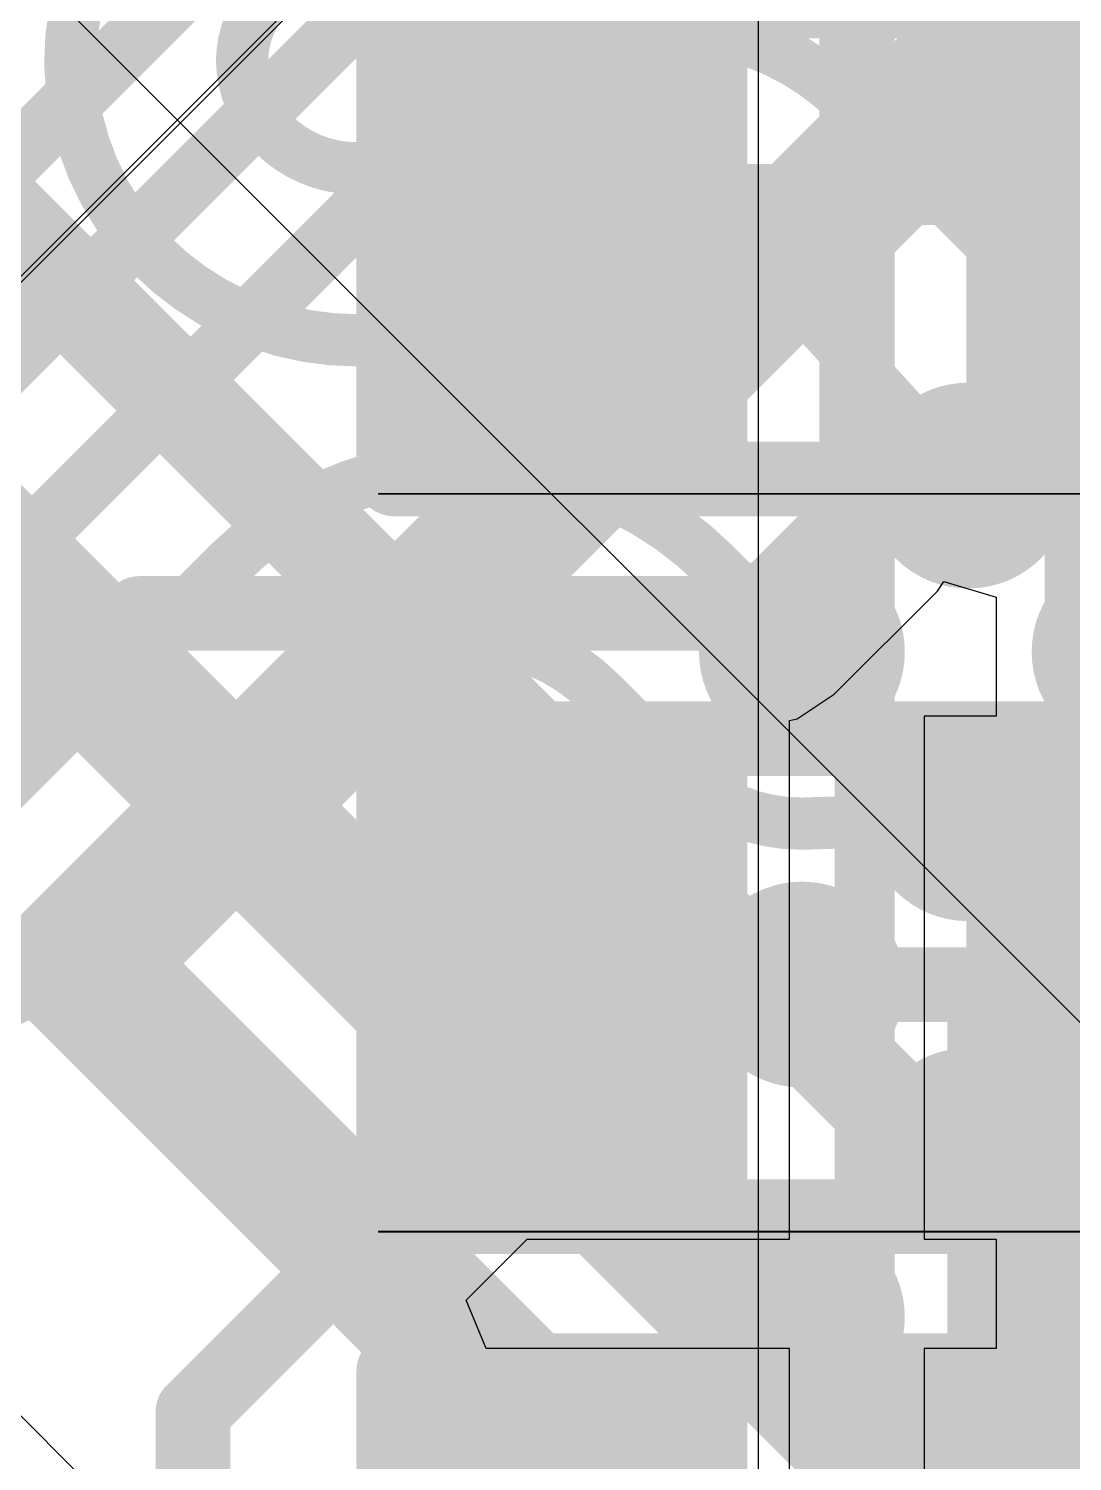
# Model space of a CAD drawing. Header units: inches. Extents: x -6 to 284, y -12 to 154.
# Drawn here: x 43.618 to 45.393, y 7.041 to 9.477 of the extents above; entities that cross this region are included whole.
import ezdxf

# ---------------------------------------------------------------- set-up
doc = ezdxf.new("R2010")
doc.units = ezdxf.units.IN
for name, color, linetype in [('Bottom Layer', 5, 'Continuous'), ('Bottom Overlay', 54, 'Continuous'), ('Bottom Paste', 16, 'Continuous'), ('Bottom Solder', 6, 'Continuous'), ('PWR-1', 156, 'Continuous'), ('PWR-2', 130, 'Continuous'), ('Signal L1', 76, 'Continuous'), ('Signal L2', 6, 'Continuous'), ('Top Layer', 1, 'Continuous'), ('Top Overlay', 2, 'Continuous'), ('Top Paste', 8, 'Continuous'), ('Top Solder', 216, 'Continuous')]:
    doc.layers.add(name, color=color, linetype=linetype)

# ---------------------------------------------------------------- blocks, each defined once
blk = doc.blocks.new('BGA_565_15_5_14_4__132')
at = {"layer": 'Top Layer'}
h = blk.add_hatch(color=1, dxfattribs=at)
edge = h.paths.add_edge_path()
edge.add_arc((7.00000124, -5.59999896), 0.12499848, 0, 360)
h = blk.add_hatch(color=1, dxfattribs=at)
edge = h.paths.add_edge_path()
edge.add_arc((7.400000439999999, -5.59999896), 0.12499848, 0, 360)
h = blk.add_hatch(color=1, dxfattribs=at)
edge = h.paths.add_edge_path()
edge.add_arc((7.00000124, -6.000000699999999), 0.12499848, 0, 360)
h = blk.add_hatch(color=1, dxfattribs=at)
edge = h.paths.add_edge_path()
edge.add_arc((7.400000439999999, -6.000000699999999), 0.12499848, 0, 360)
h = blk.add_hatch(color=1, dxfattribs=at)
edge = h.paths.add_edge_path()
edge.add_arc((6.200000299999999, -6.399999899999999), 0.12499848, 0, 360)
h = blk.add_hatch(color=1, dxfattribs=at)
edge = h.paths.add_edge_path()
edge.add_arc((6.599999499999999, -6.399999899999999), 0.12499848, 0, 360)
h = blk.add_hatch(color=1, dxfattribs=at)
edge = h.paths.add_edge_path()
edge.add_arc((7.00000124, -6.399999899999999), 0.12499848, 0, 360)
h = blk.add_hatch(color=1, dxfattribs=at)
edge = h.paths.add_edge_path()
edge.add_arc((6.200000299999999, -6.7999991), 0.12499848, 0, 360)
h = blk.add_hatch(color=1, dxfattribs=at)
edge = h.paths.add_edge_path()
edge.add_arc((6.599996959999999, -6.7999991), 0.12499848, 0, 360)
h = blk.add_hatch(color=1, dxfattribs=at)
edge = h.paths.add_edge_path()
edge.add_arc((7.400000439999999, -6.800001640000001), 0.12499848, 0, 360)
at = {"layer": 'Top Paste'}
h = blk.add_hatch(color=8, dxfattribs=at)
edge = h.paths.add_edge_path()
edge.add_arc((7.00000124, -5.59999896), 0.12499848, 0, 360)
h = blk.add_hatch(color=8, dxfattribs=at)
edge = h.paths.add_edge_path()
edge.add_arc((7.400000439999999, -5.59999896), 0.12499848, 0, 360)
h = blk.add_hatch(color=8, dxfattribs=at)
edge = h.paths.add_edge_path()
edge.add_arc((7.00000124, -6.000000699999999), 0.12499848, 0, 360)
h = blk.add_hatch(color=8, dxfattribs=at)
edge = h.paths.add_edge_path()
edge.add_arc((7.400000439999999, -6.000000699999999), 0.12499848, 0, 360)
h = blk.add_hatch(color=8, dxfattribs=at)
edge = h.paths.add_edge_path()
edge.add_arc((6.200000299999999, -6.399999899999999), 0.12499848, 0, 360)
h = blk.add_hatch(color=8, dxfattribs=at)
edge = h.paths.add_edge_path()
edge.add_arc((6.599999499999999, -6.399999899999999), 0.12499848, 0, 360)
h = blk.add_hatch(color=8, dxfattribs=at)
edge = h.paths.add_edge_path()
edge.add_arc((7.00000124, -6.399999899999999), 0.12499848, 0, 360)
h = blk.add_hatch(color=8, dxfattribs=at)
edge = h.paths.add_edge_path()
edge.add_arc((6.200000299999999, -6.7999991), 0.12499848, 0, 360)
h = blk.add_hatch(color=8, dxfattribs=at)
edge = h.paths.add_edge_path()
edge.add_arc((6.599996959999999, -6.7999991), 0.12499848, 0, 360)
h = blk.add_hatch(color=8, dxfattribs=at)
edge = h.paths.add_edge_path()
edge.add_arc((7.400000439999999, -6.800001640000001), 0.12499848, 0, 360)
at = {"layer": 'Top Solder'}
h = blk.add_hatch(color=216, dxfattribs=at)
edge = h.paths.add_edge_path()
edge.add_arc((7.00000124, -5.59999896), 0.17499838, 0, 360)
h = blk.add_hatch(color=216, dxfattribs=at)
edge = h.paths.add_edge_path()
edge.add_arc((7.400000439999999, -5.59999896), 0.17499838, 0, 360)
h = blk.add_hatch(color=216, dxfattribs=at)
edge = h.paths.add_edge_path()
edge.add_arc((7.00000124, -6.000000699999999), 0.17499838, 0, 360)
h = blk.add_hatch(color=216, dxfattribs=at)
edge = h.paths.add_edge_path()
edge.add_arc((7.400000439999999, -6.000000699999999), 0.17499838, 0, 360)
h = blk.add_hatch(color=216, dxfattribs=at)
edge = h.paths.add_edge_path()
edge.add_arc((6.200000299999999, -6.399999899999999), 0.17499838, 0, 360)
h = blk.add_hatch(color=216, dxfattribs=at)
edge = h.paths.add_edge_path()
edge.add_arc((6.599999499999999, -6.399999899999999), 0.17499838, 0, 360)
h = blk.add_hatch(color=216, dxfattribs=at)
edge = h.paths.add_edge_path()
edge.add_arc((7.00000124, -6.399999899999999), 0.17499838, 0, 360)
h = blk.add_hatch(color=216, dxfattribs=at)
edge = h.paths.add_edge_path()
edge.add_arc((6.200000299999999, -6.7999991), 0.17499838, 0, 360)
h = blk.add_hatch(color=216, dxfattribs=at)
edge = h.paths.add_edge_path()
edge.add_arc((6.599996959999999, -6.7999991), 0.17499838, 0, 360)
h = blk.add_hatch(color=216, dxfattribs=at)
edge = h.paths.add_edge_path()
edge.add_arc((7.400000439999999, -6.800001640000001), 0.17499838, 0, 360)
at = {"layer": 'Top Overlay'}
for points in [[(7.845000819999999, -7.295799479999999, 0.254, 0.254, 0), (7.845000819999999, -3.67080292, 0.254, 0.254, 0)], [(7.845000819999999, -7.295799479999999, 0.254, 0.254, 0), (4.219999179999999, -7.295799479999999, 0.254, 0.254, 0)]]:
    blk.add_lwpolyline(points, format="xyseb", dxfattribs=at)
blk.add_lwpolyline([(7.781500819999999, -7.295799479999999, 0.127, 0.127, 1), (7.908500819999999, -7.295799479999999, 0.127, 0.127, 1)], format="xyseb", close=True, dxfattribs=at)
blk.add_lwpolyline([(7.781500819999999, -7.295799479999999, 0.127, 0.127, 1), (7.908500819999999, -7.295799479999999, 0.127, 0.127, 1)], format="xyseb", close=True, dxfattribs=at)
blk = doc.blocks.new('R___0402_B_157')
at = {"layer": 'Bottom Layer'}
for points in [[(-0.2413, 0.3175), (-0.2412999999999999, -0.3175), (-0.6985, -0.3175), (-0.6985, 0.3175)], [(0.6985, 0.3175), (0.6985, -0.3175), (0.2413, -0.3175), (0.2412999999999999, 0.3175)]]:
    blk.add_hatch(color=5, dxfattribs=at).paths.add_polyline_path(points)
at = {"layer": 'Bottom Paste'}
for points in [[(-0.2413, 0.3175), (-0.2412999999999999, -0.3175), (-0.6985, -0.3175), (-0.6985, 0.3175)], [(0.6985, 0.3175), (0.6985, -0.3175), (0.2413, -0.3175), (0.2412999999999999, 0.3175)]]:
    blk.add_hatch(color=16, dxfattribs=at).paths.add_polyline_path(points)
at = {"layer": 'Bottom Solder'}
for points in [[(-0.18629884, 0.37250116), (-0.1862988399999999, -0.37250116), (-0.75350116, -0.37250116), (-0.75350116, 0.37250116)], [(0.75350116, 0.37250116), (0.75350116, -0.37250116), (0.18629884, -0.37250116), (0.1862988399999999, 0.37250116)]]:
    blk.add_hatch(color=6, dxfattribs=at).paths.add_polyline_path(points)
at = {"layer": 'Bottom Overlay'}
for points in [[(0.7874, 0.4064, 0.127, 0.127, 0), (-0.7874, 0.4064, 0.127, 0.127, 0)], [(-0.7874, 0.4064, 0.127, 0.127, 0), (-0.7874, -0.4064, 0.127, 0.127, 0)], [(0.7874, 0.4064, 0.127, 0.127, 0), (0.7874, -0.4064, 0.127, 0.127, 0)], [(0.8128, 0.4318, 0.0032258, 0.0032258, 0), (-0.8128, 0.4318, 0.0032258, 0.0032258, 0)], [(0.7874, -0.4064, 0.127, 0.127, 0), (-0.7874, -0.4064, 0.127, 0.127, 0)]]:
    blk.add_lwpolyline(points, format="xyseb", dxfattribs=at)
for points in [[(-0.8191499999999999, 0.4064, 0.0635, 0.0635, 1), (-0.7556499999999999, 0.4064, 0.0635, 0.0635, 1)], [(-0.8191499999999999, 0.4064, 0.0635, 0.0635, 1), (-0.7556499999999999, 0.4064, 0.0635, 0.0635, 1)], [(0.7556499999999999, 0.4064, 0.0635, 0.0635, 1), (0.8191499999999999, 0.4064, 0.0635, 0.0635, 1)], [(0.7556499999999999, 0.4064, 0.0635, 0.0635, 1), (0.8191499999999999, 0.4064, 0.0635, 0.0635, 1)], [(-0.81360518, 0.4318, 0.0016129, 0.0016129, 1), (-0.8119948199999999, 0.4318, 0.0016129, 0.0016129, 1)], [(0.8119948199999999, 0.4318, 0.0016129, 0.0016129, 1), (0.81360518, 0.4318, 0.0016129, 0.0016129, 1)], [(-0.8191499999999999, -0.4064, 0.0635, 0.0635, 1), (-0.7556499999999999, -0.4064, 0.0635, 0.0635, 1)], [(-0.8191499999999999, -0.4064, 0.0635, 0.0635, 1), (-0.7556499999999999, -0.4064, 0.0635, 0.0635, 1)], [(0.7556499999999999, -0.4064, 0.0635, 0.0635, 1), (0.8191499999999999, -0.4064, 0.0635, 0.0635, 1)], [(0.7556499999999999, -0.4064, 0.0635, 0.0635, 1), (0.8191499999999999, -0.4064, 0.0635, 0.0635, 1)]]:
    blk.add_lwpolyline(points, format="xyseb", close=True, dxfattribs=at)
blk = doc.blocks.new('R___0201_192')
at = {"layer": 'Top Layer'}
for points in [[(-0.40999791, 0.18499963), (-0.13999845, 0.18499963), (-0.13999845, -0.18499963), (-0.40999791, -0.18499963)], [(0.14000099, 0.18499963), (0.41000045, 0.18499963), (0.41000045, -0.18499963), (0.14000099, -0.18499963)]]:
    blk.add_hatch(color=1, dxfattribs=at).paths.add_polyline_path(points)
at = {"layer": 'Top Paste'}
for points in [[(-0.40999791, 0.18499963), (-0.13999845, 0.18499963), (-0.13999845, -0.18499963), (-0.40999791, -0.18499963)], [(0.14000099, 0.18499963), (0.41000045, 0.18499963), (0.41000045, -0.18499963), (0.14000099, -0.18499963)]]:
    blk.add_hatch(color=8, dxfattribs=at).paths.add_polyline_path(points)
at = {"layer": 'Top Solder'}
for points in [[(-0.46499907, 0.24000079), (-0.08499729, 0.24000079), (-0.08499729, -0.24000079), (-0.46499907, -0.24000079)], [(0.08499983, 0.24000079), (0.46500161, 0.24000079), (0.46500161, -0.24000079), (0.08499983, -0.24000079)]]:
    blk.add_hatch(color=216, dxfattribs=at).paths.add_polyline_path(points)
at = {"layer": 'Top Overlay'}
for points in [[(-0.4826, 0.254, 0.127, 0.127, 0), (-0.4826, -0.254, 0.127, 0.127, 0)], [(0.4826, 0.254, 0.127, 0.127, 0), (-0.4826, 0.254, 0.127, 0.127, 0)], [(0.4826, 0.254, 0.127, 0.127, 0), (0.4826, -0.254, 0.127, 0.127, 0)], [(0.4826, -0.254, 0.127, 0.127, 0), (-0.4826, -0.254, 0.127, 0.127, 0)]]:
    blk.add_lwpolyline(points, format="xyseb", dxfattribs=at)
for points in [[(-0.51435, 0.254, 0.0635, 0.0635, 1), (-0.4508499999999999, 0.254, 0.0635, 0.0635, 1)], [(-0.51435, 0.254, 0.0635, 0.0635, 1), (-0.4508499999999999, 0.254, 0.0635, 0.0635, 1)], [(0.4508499999999999, 0.254, 0.0635, 0.0635, 1), (0.51435, 0.254, 0.0635, 0.0635, 1)], [(0.4508499999999999, 0.254, 0.0635, 0.0635, 1), (0.51435, 0.254, 0.0635, 0.0635, 1)], [(-0.51435, -0.254, 0.0635, 0.0635, 1), (-0.4508499999999999, -0.254, 0.0635, 0.0635, 1)], [(-0.51435, -0.254, 0.0635, 0.0635, 1), (-0.4508499999999999, -0.254, 0.0635, 0.0635, 1)], [(0.4508499999999999, -0.254, 0.0635, 0.0635, 1), (0.51435, -0.254, 0.0635, 0.0635, 1)], [(0.4508499999999999, -0.254, 0.0635, 0.0635, 1), (0.51435, -0.254, 0.0635, 0.0635, 1)]]:
    blk.add_lwpolyline(points, format="xyseb", close=True, dxfattribs=at)
blk = doc.blocks.new('R___0402_B_228')
at = {"layer": 'Bottom Layer'}
for points in [[(-0.2413, 0.3175), (-0.2412999999999999, -0.3175), (-0.6985, -0.3175), (-0.6985, 0.3175)], [(0.6985, 0.3175), (0.6985, -0.3175), (0.2413, -0.3175), (0.2412999999999999, 0.3175)]]:
    blk.add_hatch(color=5, dxfattribs=at).paths.add_polyline_path(points)
at = {"layer": 'Bottom Paste'}
for points in [[(-0.2413, 0.3175), (-0.2412999999999999, -0.3175), (-0.6985, -0.3175), (-0.6985, 0.3175)], [(0.6985, 0.3175), (0.6985, -0.3175), (0.2413, -0.3175), (0.2412999999999999, 0.3175)]]:
    blk.add_hatch(color=16, dxfattribs=at).paths.add_polyline_path(points)
at = {"layer": 'Bottom Solder'}
for points in [[(-0.18629884, 0.37250116), (-0.1862988399999999, -0.37250116), (-0.75350116, -0.37250116), (-0.75350116, 0.37250116)], [(0.75350116, 0.37250116), (0.75350116, -0.37250116), (0.18629884, -0.37250116), (0.1862988399999999, 0.37250116)]]:
    blk.add_hatch(color=6, dxfattribs=at).paths.add_polyline_path(points)
at = {"layer": 'Bottom Overlay'}
for points in [[(-0.7874, 0.4064, 0.127, 0.127, 0), (-0.7874, -0.4064, 0.127, 0.127, 0)], [(0.7874, 0.4064, 0.127, 0.127, 0), (-0.7874, 0.4064, 0.127, 0.127, 0)], [(0.7874, 0.4064, 0.127, 0.127, 0), (0.7874, -0.4064, 0.127, 0.127, 0)], [(0.8128, 0.4318, 0.0032258, 0.0032258, 0), (-0.8128, 0.4318, 0.0032258, 0.0032258, 0)], [(0.7874, -0.4064, 0.127, 0.127, 0), (-0.7874, -0.4064, 0.127, 0.127, 0)]]:
    blk.add_lwpolyline(points, format="xyseb", dxfattribs=at)
for points in [[(-0.8191499999999999, 0.4064, 0.0635, 0.0635, 1), (-0.7556499999999999, 0.4064, 0.0635, 0.0635, 1)], [(-0.8191499999999999, 0.4064, 0.0635, 0.0635, 1), (-0.7556499999999999, 0.4064, 0.0635, 0.0635, 1)], [(0.7556499999999999, 0.4064, 0.0635, 0.0635, 1), (0.8191499999999999, 0.4064, 0.0635, 0.0635, 1)], [(0.7556499999999999, 0.4064, 0.0635, 0.0635, 1), (0.8191499999999999, 0.4064, 0.0635, 0.0635, 1)], [(-0.81360518, 0.4318, 0.0016129, 0.0016129, 1), (-0.8119948199999999, 0.4318, 0.0016129, 0.0016129, 1)], [(0.8119948199999999, 0.4318, 0.0016129, 0.0016129, 1), (0.81360518, 0.4318, 0.0016129, 0.0016129, 1)], [(-0.8191499999999999, -0.4064, 0.0635, 0.0635, 1), (-0.7556499999999999, -0.4064, 0.0635, 0.0635, 1)], [(-0.8191499999999999, -0.4064, 0.0635, 0.0635, 1), (-0.7556499999999999, -0.4064, 0.0635, 0.0635, 1)], [(0.7556499999999999, -0.4064, 0.0635, 0.0635, 1), (0.8191499999999999, -0.4064, 0.0635, 0.0635, 1)], [(0.7556499999999999, -0.4064, 0.0635, 0.0635, 1), (0.8191499999999999, -0.4064, 0.0635, 0.0635, 1)]]:
    blk.add_lwpolyline(points, format="xyseb", close=True, dxfattribs=at)
blk = doc.blocks.new('R___0402_B_229')
at = {"layer": 'Bottom Layer'}
for points in [[(-0.2413, 0.3175), (-0.2412999999999999, -0.3175), (-0.6985, -0.3175), (-0.6985, 0.3175)], [(0.6985, 0.3175), (0.6985, -0.3175), (0.2413, -0.3175), (0.2412999999999999, 0.3175)]]:
    blk.add_hatch(color=5, dxfattribs=at).paths.add_polyline_path(points)
at = {"layer": 'Bottom Paste'}
for points in [[(-0.2413, 0.3175), (-0.2412999999999999, -0.3175), (-0.6985, -0.3175), (-0.6985, 0.3175)], [(0.6985, 0.3175), (0.6985, -0.3175), (0.2413, -0.3175), (0.2412999999999999, 0.3175)]]:
    blk.add_hatch(color=16, dxfattribs=at).paths.add_polyline_path(points)
at = {"layer": 'Bottom Solder'}
for points in [[(-0.18629884, 0.37250116), (-0.1862988399999999, -0.37250116), (-0.75350116, -0.37250116), (-0.75350116, 0.37250116)], [(0.75350116, 0.37250116), (0.75350116, -0.37250116), (0.18629884, -0.37250116), (0.1862988399999999, 0.37250116)]]:
    blk.add_hatch(color=6, dxfattribs=at).paths.add_polyline_path(points)
at = {"layer": 'Bottom Overlay'}
for points in [[(-0.7874, 0.4064, 0.127, 0.127, 0), (-0.7874, -0.4064, 0.127, 0.127, 0)], [(0.7874, 0.4064, 0.127, 0.127, 0), (-0.7874, 0.4064, 0.127, 0.127, 0)], [(0.7874, 0.4064, 0.127, 0.127, 0), (0.7874, -0.4064, 0.127, 0.127, 0)], [(0.8128, 0.4318, 0.0032258, 0.0032258, 0), (-0.8128, 0.4318, 0.0032258, 0.0032258, 0)], [(0.7874, -0.4064, 0.127, 0.127, 0), (-0.7874, -0.4064, 0.127, 0.127, 0)]]:
    blk.add_lwpolyline(points, format="xyseb", dxfattribs=at)
for points in [[(-0.8191499999999999, 0.4064, 0.0635, 0.0635, 1), (-0.7556499999999999, 0.4064, 0.0635, 0.0635, 1)], [(-0.8191499999999999, 0.4064, 0.0635, 0.0635, 1), (-0.7556499999999999, 0.4064, 0.0635, 0.0635, 1)], [(0.7556499999999999, 0.4064, 0.0635, 0.0635, 1), (0.8191499999999999, 0.4064, 0.0635, 0.0635, 1)], [(0.7556499999999999, 0.4064, 0.0635, 0.0635, 1), (0.8191499999999999, 0.4064, 0.0635, 0.0635, 1)], [(-0.81360518, 0.4318, 0.0016129, 0.0016129, 1), (-0.8119948199999999, 0.4318, 0.0016129, 0.0016129, 1)], [(0.8119948199999999, 0.4318, 0.0016129, 0.0016129, 1), (0.81360518, 0.4318, 0.0016129, 0.0016129, 1)], [(-0.8191499999999999, -0.4064, 0.0635, 0.0635, 1), (-0.7556499999999999, -0.4064, 0.0635, 0.0635, 1)], [(-0.8191499999999999, -0.4064, 0.0635, 0.0635, 1), (-0.7556499999999999, -0.4064, 0.0635, 0.0635, 1)], [(0.7556499999999999, -0.4064, 0.0635, 0.0635, 1), (0.8191499999999999, -0.4064, 0.0635, 0.0635, 1)], [(0.7556499999999999, -0.4064, 0.0635, 0.0635, 1), (0.8191499999999999, -0.4064, 0.0635, 0.0635, 1)]]:
    blk.add_lwpolyline(points, format="xyseb", close=True, dxfattribs=at)

msp = doc.modelspace()

# ---------------------------------------------------------------- linework, layer by layer
at = {"layer": 'Bottom Layer'}
for p, q in [((45.16296022, 8.5206459), (45.17408034, 8.53728798)), ((45.17408034, 8.53728798), (45.26298034, 8.5103208)), ((44.98776118, 8.34544686), (45.16296022, 8.5206459)), ((45.26298034, 8.5103208), (45.26298034, 8.30782438)), ((44.92474885999999, 8.30334382), (44.98776118, 8.34544686)), ((45.26298034, 8.30782438), (45.14045836, 8.30782438)), ((45.14045836, 8.30782438), (45.14045836, 7.418824379999999)), ((44.91185836, 8.300780959999999), (44.92474885999999, 8.30334382)), ((44.91185836, 7.418824379999999), (44.91185836, 8.300780959999999)), ((44.36194582, 7.315100939999999), (44.46566926, 7.418824379999999)), ((44.46566926, 7.418824379999999), (44.91185836, 7.418824379999999)), ((45.14045836, 7.418824379999999), (45.26298034, 7.418824379999999)), ((45.26298034, 7.418824379999999), (45.26298034, 7.232967499999999)), ((44.39596658, 7.232967499999999), (44.36194582, 7.315100939999999)), ((44.91185836, 7.232967499999999), (44.39596658, 7.232967499999999)), ((44.91185836, 6.3439675), (44.91185836, 7.232967499999999)), ((45.26298034, 7.232967499999999), (45.14045836, 7.232967499999999)), ((45.14045836, 7.232967499999999), (45.14045836, 6.3439675))]:
    msp.add_line(p, q, dxfattribs=at)
for points in [[(45.02561734, 8.65798878, 0.127, 0.127, 0), (45.02561734, 11.37065036, 0.127, 0.127, 0)], [(44.55851388, 10.38394164, 0.127, 0.127, 0), (44.57813283999999, 9.11829266, 0.127, 0.127, 0)], [(44.57813283999999, 9.11829266, 0.127, 0.127, 0), (44.57849098, 9.0952193, 0.127, 0.127, 0)], [(44.85041829999999, 8.48278974, 0.127, 0.127, 0), (45.02561734, 8.65798878, 0.127, 0.127, 0)], [(43.54278565999999, 8.21903614, 0.127, 0.127, 0), (43.80653925999999, 8.48278974, 0.127, 0.127, 0)], [(43.80653925999999, 8.48278974, 0.127, 0.127, 0), (44.85041829999999, 8.48278974, 0.127, 0.127, 0)], [(44.55625836, 7.77442438, 0.127, 0.127, 0), (44.55625836, 7.81252438, 0.127, 0.127, 0)], [(44.39115836, 7.609324379999999, 0.127, 0.127, 0), (44.55625836, 7.77442438, 0.127, 0.127, 0)], [(44.11602048, 7.34386136, 0.127, 0.127, 0), (44.38148349999999, 7.609324379999999, 0.127, 0.127, 0)], [(44.38148349999999, 7.609324379999999, 0.127, 0.127, 0), (44.39115836, 7.609324379999999, 0.127, 0.127, 0)], [(43.89728838, 7.12513434, 0.127, 0.127, 0), (44.11601539999999, 7.34386136, 0.127, 0.127, 0)], [(44.11601539999999, 7.34386136, 0.127, 0.127, 0), (44.11602048, 7.34386136, 0.127, 0.127, 0)], [(43.89728838, 4.902161899999999, 0.127, 0.127, 0), (43.89728838, 7.12513434, 0.127, 0.127, 0)]]:
    msp.add_lwpolyline(points, format="xyseb", dxfattribs=at)
for points in [[(44.54638284, 9.11829266, 0.0635, 0.0635, 1), (44.60988284, 9.11829266, 0.0635, 0.0635, 1)], [(44.54638284, 9.11829266, 0.0635, 0.0635, 1), (44.60988284, 9.11829266, 0.0635, 0.0635, 1)], [(44.54674098, 9.0952193, 0.0635, 0.0635, 1), (44.61024097999999, 9.0952193, 0.0635, 0.0635, 1)], [(44.99386734, 8.65798878, 0.0635, 0.0635, 1), (45.05736734, 8.65798878, 0.0635, 0.0635, 1)], [(44.99386734, 8.65798878, 0.0635, 0.0635, 1), (45.05736734, 8.65798878, 0.0635, 0.0635, 1)], [(43.77478926, 8.48278974, 0.0635, 0.0635, 1), (43.83828926, 8.48278974, 0.0635, 0.0635, 1)], [(43.77478926, 8.48278974, 0.0635, 0.0635, 1), (43.83828926, 8.48278974, 0.0635, 0.0635, 1)], [(44.8186683, 8.48278974, 0.0635, 0.0635, 1), (44.8821683, 8.48278974, 0.0635, 0.0635, 1)], [(44.8186683, 8.48278974, 0.0635, 0.0635, 1), (44.8821683, 8.48278974, 0.0635, 0.0635, 1)], [(44.52450836, 7.81252438, 0.0635, 0.0635, 1), (44.58800836, 7.81252438, 0.0635, 0.0635, 1)], [(44.52450836, 7.77442438, 0.0635, 0.0635, 1), (44.58800836, 7.77442438, 0.0635, 0.0635, 1)], [(44.52450836, 7.77442438, 0.0635, 0.0635, 1), (44.58800836, 7.77442438, 0.0635, 0.0635, 1)], [(44.3497335, 7.609324379999999, 0.0635, 0.0635, 1), (44.4132335, 7.609324379999999, 0.0635, 0.0635, 1)], [(44.3497335, 7.609324379999999, 0.0635, 0.0635, 1), (44.4132335, 7.609324379999999, 0.0635, 0.0635, 1)], [(44.35940836, 7.609324379999999, 0.0635, 0.0635, 1), (44.42290836, 7.609324379999999, 0.0635, 0.0635, 1)], [(44.35940836, 7.609324379999999, 0.0635, 0.0635, 1), (44.42290836, 7.609324379999999, 0.0635, 0.0635, 1)], [(44.0842654, 7.34386136, 0.0635, 0.0635, 1), (44.1477654, 7.34386136, 0.0635, 0.0635, 1)], [(44.0842654, 7.34386136, 0.0635, 0.0635, 1), (44.1477654, 7.34386136, 0.0635, 0.0635, 1)], [(44.08427048, 7.34386136, 0.0635, 0.0635, 1), (44.14777048, 7.34386136, 0.0635, 0.0635, 1)], [(44.08427048, 7.34386136, 0.0635, 0.0635, 1), (44.14777048, 7.34386136, 0.0635, 0.0635, 1)], [(43.86553838, 7.12513434, 0.0635, 0.0635, 1), (43.92903838, 7.12513434, 0.0635, 0.0635, 1)], [(43.86553838, 7.12513434, 0.0635, 0.0635, 1), (43.92903838, 7.12513434, 0.0635, 0.0635, 1)]]:
    msp.add_lwpolyline(points, format="xyseb", close=True, dxfattribs=at)
at = {"layer": 'PWR-1'}
msp.add_line((44.85807132, 10.41942036), (44.85807132, 6.325842059999999), dxfattribs=at)
for points in [[(45.42145094, 4.92662718, 0.1524, 0.1524, 0), (45.42145094, 10.60789598, 0.1524, 0.1524, 0)], [(45.03935366, 5.40959294, 0.1016, 0.1016, 0), (45.03935366, 10.49451038, 0.1016, 0.1016, 0)]]:
    msp.add_lwpolyline(points, format="xyseb", dxfattribs=at)
at = {"layer": 'PWR-2'}
msp.add_line((46.31785757999999, 6.87476908), (43.21218688, 9.98043724), dxfattribs=at)
for points in [[(43.24399784, 9.47651902, 0.1778, 0.1778, 0), (50.94316456, 1.7773523, 0.1778, 0.1778, 0)], [(43.21397504, 8.91352548, 0.254, 0.254, 0), (50.94897862, 1.1785219, 0.254, 0.254, 0)]]:
    msp.add_lwpolyline(points, format="xyseb", dxfattribs=at)
at = {"layer": 'Signal L1'}
for points in [[(45.26864454, 7.828729579999999, 0.1778, 0.1778, 0), (48.20177812, 10.76186316, 0.1778, 0.1778, 0)], [(45.26864454, 7.14374492, 0.1778, 0.1778, 0), (45.26864454, 7.828729579999999, 0.1778, 0.1778, 0)], [(45.26864454, 7.14374492, 0.1778, 0.1778, 0), (46.92106948, 5.491319979999999, 0.1778, 0.1778, 0)]]:
    msp.add_lwpolyline(points, format="xyseb", dxfattribs=at)
for points in [[(45.22419453999999, 7.828729579999999, 0.08889999999999999, 0.08889999999999999, 1), (45.31309453999999, 7.828729579999999, 0.08889999999999999, 0.08889999999999999, 1)], [(45.22419453999999, 7.828729579999999, 0.08889999999999999, 0.08889999999999999, 1), (45.31309453999999, 7.828729579999999, 0.08889999999999999, 0.08889999999999999, 1)], [(45.22419453999999, 7.14374492, 0.08889999999999999, 0.08889999999999999, 1), (45.31309453999999, 7.14374492, 0.08889999999999999, 0.08889999999999999, 1)], [(45.22419453999999, 7.14374492, 0.08889999999999999, 0.08889999999999999, 1), (45.31309453999999, 7.14374492, 0.08889999999999999, 0.08889999999999999, 1)]]:
    msp.add_lwpolyline(points, format="xyseb", close=True, dxfattribs=at)
at = {"layer": 'Signal L2'}
for points in [[(41.57085158, 7.233516139999999, 0.10414, 0.10414, 0), (47.96523045999999, 13.62789502, 0.10414, 0.10414, 0)], [(41.8307647, 7.156523659999999, 0.10414, 0.10414, 0), (48.0323271, 13.35808606, 0.10414, 0.10414, 0)], [(42.09291302, 7.079693739999999, 0.10414, 0.10414, 0), (44.20844091999999, 9.19522164, 0.10414, 0.10414, 0)], [(44.20844091999999, 9.19522164, 0.10414, 0.10414, 0), (47.51108862, 9.19522164, 0.10414, 0.10414, 0)]]:
    msp.add_lwpolyline(points, format="xyseb", dxfattribs=at)
msp.add_lwpolyline([(44.18240591999999, 9.19522164, 0.05207, 0.05207, 1), (44.23447592, 9.19522164, 0.05207, 0.05207, 1)], format="xyseb", close=True, dxfattribs=at)
msp.add_lwpolyline([(44.18240591999999, 9.19522164, 0.05207, 0.05207, 1), (44.23447592, 9.19522164, 0.05207, 0.05207, 1)], format="xyseb", close=True, dxfattribs=at)
at = {"layer": 'Top Layer'}
for p, q in [((42.64072752, 8.08197012), (53.4483945, 18.8896371)), ((42.38055024, 7.831805520000001), (47.45038008, 12.9016379)), ((54.18816949999999, -3.46547186), (42.64072752, 8.08197012))]:
    msp.add_line(p, q, dxfattribs=at)
for points in [[(43.68864262, 9.420496779999999, 0.08889999999999999, 0.08889999999999999, -0.198912367379658), (43.82326008, 9.745492319999999, 0.08889999999999999, 0.08889999999999999, 0)], [(44.96902867999999, 9.664971779999998, 0.08889999999999999, 0.08889999999999999, 0), (45.57521491999999, 9.05878808, 0.08889999999999999, 0.08889999999999999, 0)], [(43.98076548, 9.42322982, 0.08889999999999999, 0.08889999999999999, -0.1968853059717144), (44.03081872, 9.53995044, 0.08889999999999999, 0.08889999999999999, 0)], [(44.34307108, 9.346313539999999, 0.08889999999999999, 0.08889999999999999, -0.198912367379658), (44.66536152, 9.47981086, 0.08889999999999999, 0.08889999999999999, 0)], [(44.66536152, 9.47981086, 0.08889999999999999, 0.08889999999999999, 0), (44.70473913999999, 9.47981086, 0.08889999999999999, 0.08889999999999999, 0)], [(44.70473913999999, 9.47981086, 0.08889999999999999, 0.08889999999999999, -0.1989134412630182), (45.01209692, 9.35249844, 0.08889999999999999, 0.08889999999999999, 0)], [(43.82644016, 9.09232116, 0.08889999999999999, 0.08889999999999999, -0.1920841137487069), (43.68877978, 9.414710659999999, 0.08889999999999999, 0.08889999999999999, 0)], [(44.03237828, 9.2994861, 0.08889999999999999, 0.08889999999999999, -0.192041108813835), (43.98076548, 9.42322982, 0.08889999999999999, 0.08889999999999999, 0)], [(44.28672372, 9.289966179999999, 0.08889999999999999, 0.08889999999999999, 0), (44.34307108, 9.346313539999999, 0.08889999999999999, 0.08889999999999999, 0)], [(45.01209438, 9.3524959, 0.08889999999999999, 0.08889999999999999, 0), (45.47234237999999, 8.892247900000001, 0.08889999999999999, 0.08889999999999999, 0)], [(44.1710826, 9.239717359999998, 0.08889999999999999, 0.08889999999999999, -0.1958908173615007), (44.03238082, 9.29948864, 0.08889999999999999, 0.08889999999999999, 0)], [(44.28672372, 9.289966179999999, 0.08889999999999999, 0.08889999999999999, -0.1774578028657868), (44.17845114, 9.2399231, 0.08889999999999999, 0.08889999999999999, 0)], [(44.1784486, 9.23992818, 0.08889999999999999, 0.08889999999999999, -0.02073091332865555), (44.1710826, 9.239717359999998, 0.08889999999999999, 0.08889999999999999, 0)], [(44.1784486, 9.23992818, 0.08889999999999999, 0.08889999999999999, 0), (44.17845114, 9.23992056, 0.08889999999999999, 0.08889999999999999, 0)], [(44.54086596, 9.131018059999999, 0.08889999999999999, 0.08889999999999999, -0.1987053827886422), (44.6778888, 9.18771086, 0.08889999999999999, 0.08889999999999999, 0)], [(44.6778888, 9.18771086, 0.08889999999999999, 0.08889999999999999, -0.1358538132801351), (44.78454086, 9.15818844, 0.08889999999999999, 0.08889999999999999, 0)], [(44.78453578, 9.158183359999999, 0.08889999999999999, 0.08889999999999999, -2.625998087985512e-06), (44.78453832, 9.158183359999999, 0.08889999999999999, 0.08889999999999999, 0)], [(44.78453832, 9.158183359999999, 0.08889999999999999, 0.08889999999999999, -0.0613994993372064), (44.82454078, 9.126961679999999, 0.08889999999999999, 0.08889999999999999, 0)], [(44.46661668, 9.056768779999999, 0.08889999999999999, 0.08889999999999999, 0), (44.54075674, 9.13090884, 0.08889999999999999, 0.08889999999999999, 0)], [(44.54075674, 9.13090884, 0.08889999999999999, 0.08889999999999999, 0), (44.54086596, 9.131018059999999, 0.08889999999999999, 0.08889999999999999, 0)], [(44.54075674, 9.13090884, 0.08889999999999999, 0.08889999999999999, -0.0001981430356612744), (44.54086596, 9.131018059999999, 0.08889999999999999, 0.08889999999999999, 0)], [(44.82454332, 9.126961679999999, 0.08889999999999999, 0.08889999999999999, 0), (45.21553314, 8.70019342, 0.08889999999999999, 0.08889999999999999, 0)], [(43.8272047, 9.09155662, 0.08889999999999999, 0.08889999999999999, -0.0005723182136320222), (43.82644016, 9.09232116, 0.08889999999999999, 0.08889999999999999, 0)], [(44.17560633999999, 8.94724398, 0.08889999999999999, 0.08889999999999999, -0.198912367379658), (43.8272047, 9.09155662, 0.08889999999999999, 0.08889999999999999, 0)], [(44.46661668, 9.056768779999999, 0.08889999999999999, 0.08889999999999999, -0.198912367379658), (44.20220014, 8.94724398, 0.08889999999999999, 0.08889999999999999, 0)], [(44.17560633999999, 8.94724398, 0.08889999999999999, 0.08889999999999999, 0), (44.20220014, 8.94724398, 0.08889999999999999, 0.08889999999999999, 0)], [(43.95649831999999, 8.56592394, 0.08889999999999999, 0.08889999999999999, -0.1990860970673106), (44.36362476, 8.73435388, 0.08889999999999999, 0.08889999999999999, 0)], [(44.36362476, 8.73435388, 0.08889999999999999, 0.08889999999999999, -0.04238659507869184), (44.46642364, 8.7255477, 0.08889999999999999, 0.08889999999999999, 0)], [(44.46642364, 8.72554516, 0.08889999999999999, 0.08889999999999999, 0), (44.52678419999999, 8.7153877, 0.08889999999999999, 0.08889999999999999, 0)], [(44.52678419999999, 8.7153877, 0.08889999999999999, 0.08889999999999999, 0), (44.52678674, 8.7153877, 0.08889999999999999, 0.08889999999999999, 0)], [(44.52678419999999, 8.7153877, 0.08889999999999999, 0.08889999999999999, -0.1293837771936386), (44.78563814, 8.564389779999999, 0.08889999999999999, 0.08889999999999999, 0)], [(43.50742124, 8.116846859999999, 0.08889999999999999, 0.08889999999999999, 0), (43.95649831999999, 8.56592394, 0.08889999999999999, 0.08889999999999999, 0)], [(44.7856483, 8.56439486, 0.08889999999999999, 0.08889999999999999, 0), (44.93269144, 8.41735172, 0.08889999999999999, 0.08889999999999999, 0)], [(44.16300286, 8.35933558, 0.08889999999999999, 0.08889999999999999, -0.1989070207400557), (44.36317517999999, 8.442253879999999, 0.08889999999999999, 0.08889999999999999, 0)], [(44.36317772, 8.442253879999999, 0.08889999999999999, 0.08889999999999999, -0.198659789037), (44.58748766, 8.34946514, 0.08889999999999999, 0.08889999999999999, 0)], [(43.93201272, 8.12834544, 0.08889999999999999, 0.08889999999999999, 0), (44.16300286, 8.35933558, 0.08889999999999999, 0.08889999999999999, 0)], [(44.58748512, 8.349462599999999, 0.08889999999999999, 0.08889999999999999, 0), (44.58748766, 8.349462599999999, 0.08889999999999999, 0.08889999999999999, 0)], [(44.58748766, 8.34946514, 0.08889999999999999, 0.08889999999999999, 0), (44.58770864, 8.34924416, 0.08889999999999999, 0.08889999999999999, 0)], [(44.58770864, 8.34924416, 0.08889999999999999, 0.08889999999999999, 0), (44.66465286, 8.27229994, 0.08889999999999999, 0.08889999999999999, 0)], [(44.66465286, 8.27229994, 0.08889999999999999, 0.08889999999999999, 0), (44.66465539999999, 8.27229994, 0.08889999999999999, 0.08889999999999999, 0)], [(44.66465539999999, 8.27229994, 0.08889999999999999, 0.08889999999999999, 0), (44.72785821999999, 8.20909712, 0.08889999999999999, 0.08889999999999999, 0)], [(44.93192182, 8.12524664, 0.08889999999999999, 0.08889999999999999, -0.1974402882195249), (44.72785568, 8.20909458, 0.08889999999999999, 0.08889999999999999, 0)], [(43.71316124, 7.909493959999999, 0.08889999999999999, 0.08889999999999999, 0), (43.93066398, 8.1269967, 0.08889999999999999, 0.08889999999999999, 0)], [(44.93192182, 8.12524664, 0.08889999999999999, 0.08889999999999999, 0), (45.21553314, 8.13450748, 0.08889999999999999, 0.08889999999999999, 0)], [(43.60710862, 7.83482812, 0.08889999999999999, 0.08889999999999999, -0.3179192039068623), (43.02132112, 7.9090012, 0.08889999999999999, 0.08889999999999999, 0)], [(43.7131587, 7.909491419999999, 0.08889999999999999, 0.08889999999999999, -0.07285150414359232), (43.62425615999999, 7.843969579999999, 0.08889999999999999, 0.08889999999999999, 0)], [(43.7131587, 7.909491419999999, 0.08889999999999999, 0.08889999999999999, 0), (43.71316124, 7.909493959999999, 0.08889999999999999, 0.08889999999999999, 0)], [(44.36700295999999, 7.85166578, 0.2032, 0.2032, 0), (44.9326889, 7.85166578, 0.2032, 0.2032, 0)], [(44.9326889, 7.85166578, 0.127, 0.127, 0), (45.6577827, 7.85166578, 0.127, 0.127, 0)], [(43.60710862, 7.83482812, 0.08889999999999999, 0.08889999999999999, 0), (43.62425615999999, 7.84396704, 0.08889999999999999, 0.08889999999999999, 0)]]:
    msp.add_lwpolyline(points, format="xyseb", dxfattribs=at)
for points in [[(44.64313652, 9.47981086, 0.04445, 0.04445, 1), (44.68758652, 9.47981086, 0.04445, 0.04445, 1)], [(44.64313652, 9.47981086, 0.04445, 0.04445, 1), (44.68758652, 9.47981086, 0.04445, 0.04445, 1)], [(44.68251413999999, 9.47981086, 0.04445, 0.04445, 1), (44.72696414, 9.47981086, 0.04445, 0.04445, 1)], [(44.68251413999999, 9.47981086, 0.04445, 0.04445, 1), (44.72696414, 9.47981086, 0.04445, 0.04445, 1)], [(43.66641762, 9.420496779999999, 0.04445, 0.04445, 1), (43.71086762, 9.420496779999999, 0.04445, 0.04445, 1)], [(43.66655478, 9.414710659999999, 0.04445, 0.04445, 1), (43.71100478, 9.414710659999999, 0.04445, 0.04445, 1)], [(43.95854048, 9.42322982, 0.04445, 0.04445, 1), (44.00299047999999, 9.42322982, 0.04445, 0.04445, 1)], [(43.95854048, 9.42322982, 0.04445, 0.04445, 1), (44.00299047999999, 9.42322982, 0.04445, 0.04445, 1)], [(44.32084608, 9.346313539999999, 0.04445, 0.04445, 1), (44.36529608, 9.346313539999999, 0.04445, 0.04445, 1)], [(44.32084608, 9.346313539999999, 0.04445, 0.04445, 1), (44.36529608, 9.346313539999999, 0.04445, 0.04445, 1)], [(44.98986938, 9.3524959, 0.04445, 0.04445, 1), (45.03431938, 9.3524959, 0.04445, 0.04445, 1)], [(44.98987191999999, 9.35249844, 0.04445, 0.04445, 1), (45.03432192, 9.35249844, 0.04445, 0.04445, 1)], [(44.01015328, 9.2994861, 0.04445, 0.04445, 1), (44.05460327999999, 9.2994861, 0.04445, 0.04445, 1)], [(44.01015581999999, 9.29948864, 0.04445, 0.04445, 1), (44.05460582, 9.29948864, 0.04445, 0.04445, 1)], [(44.26449872, 9.289966179999999, 0.04445, 0.04445, 1), (44.30894872, 9.289966179999999, 0.04445, 0.04445, 1)], [(44.26449872, 9.289966179999999, 0.04445, 0.04445, 1), (44.30894872, 9.289966179999999, 0.04445, 0.04445, 1)], [(44.14885759999999, 9.239717359999998, 0.04445, 0.04445, 1), (44.1933076, 9.239717359999998, 0.04445, 0.04445, 1)], [(44.14885759999999, 9.239717359999998, 0.04445, 0.04445, 1), (44.1933076, 9.239717359999998, 0.04445, 0.04445, 1)], [(44.1562236, 9.23992818, 0.04445, 0.04445, 1), (44.20067359999999, 9.23992818, 0.04445, 0.04445, 1)], [(44.1562236, 9.23992818, 0.04445, 0.04445, 1), (44.20067359999999, 9.23992818, 0.04445, 0.04445, 1)], [(44.15622614, 9.2399231, 0.04445, 0.04445, 1), (44.20067614, 9.2399231, 0.04445, 0.04445, 1)], [(44.15622614, 9.23992056, 0.04445, 0.04445, 1), (44.20067614, 9.23992056, 0.04445, 0.04445, 1)], [(44.6556638, 9.18771086, 0.04445, 0.04445, 1), (44.7001138, 9.18771086, 0.04445, 0.04445, 1)], [(44.6556638, 9.18771086, 0.04445, 0.04445, 1), (44.7001138, 9.18771086, 0.04445, 0.04445, 1)], [(44.76231077999999, 9.158183359999999, 0.04445, 0.04445, 1), (44.80676078, 9.158183359999999, 0.04445, 0.04445, 1)], [(44.76231332, 9.158183359999999, 0.04445, 0.04445, 1), (44.80676332, 9.158183359999999, 0.04445, 0.04445, 1)], [(44.76231332, 9.158183359999999, 0.04445, 0.04445, 1), (44.80676332, 9.158183359999999, 0.04445, 0.04445, 1)], [(44.76231586, 9.15818844, 0.04445, 0.04445, 1), (44.80676586, 9.15818844, 0.04445, 0.04445, 1)], [(44.51853173999999, 9.13090884, 0.04445, 0.04445, 1), (44.56298174, 9.13090884, 0.04445, 0.04445, 1)], [(44.51853173999999, 9.13090884, 0.04445, 0.04445, 1), (44.56298174, 9.13090884, 0.04445, 0.04445, 1)], [(44.51853173999999, 9.13090884, 0.04445, 0.04445, 1), (44.56298174, 9.13090884, 0.04445, 0.04445, 1)], [(44.51864096, 9.131018059999999, 0.04445, 0.04445, 1), (44.56309096, 9.131018059999999, 0.04445, 0.04445, 1)], [(44.51864096, 9.131018059999999, 0.04445, 0.04445, 1), (44.56309096, 9.131018059999999, 0.04445, 0.04445, 1)], [(44.51864096, 9.131018059999999, 0.04445, 0.04445, 1), (44.56309096, 9.131018059999999, 0.04445, 0.04445, 1)], [(44.80231578, 9.126961679999999, 0.04445, 0.04445, 1), (44.84676578, 9.126961679999999, 0.04445, 0.04445, 1)], [(44.80231832, 9.126961679999999, 0.04445, 0.04445, 1), (44.84676832, 9.126961679999999, 0.04445, 0.04445, 1)], [(43.80421516, 9.09232116, 0.04445, 0.04445, 1), (43.84866516, 9.09232116, 0.04445, 0.04445, 1)], [(43.80421516, 9.09232116, 0.04445, 0.04445, 1), (43.84866516, 9.09232116, 0.04445, 0.04445, 1)], [(43.8049797, 9.09155662, 0.04445, 0.04445, 1), (43.84942969999999, 9.09155662, 0.04445, 0.04445, 1)], [(43.8049797, 9.09155662, 0.04445, 0.04445, 1), (43.84942969999999, 9.09155662, 0.04445, 0.04445, 1)], [(44.44439168, 9.056768779999999, 0.04445, 0.04445, 1), (44.48884168, 9.056768779999999, 0.04445, 0.04445, 1)], [(44.44439168, 9.056768779999999, 0.04445, 0.04445, 1), (44.48884168, 9.056768779999999, 0.04445, 0.04445, 1)], [(44.15338134, 8.94724398, 0.04445, 0.04445, 1), (44.19783133999999, 8.94724398, 0.04445, 0.04445, 1)], [(44.15338134, 8.94724398, 0.04445, 0.04445, 1), (44.19783133999999, 8.94724398, 0.04445, 0.04445, 1)], [(44.17997514, 8.94724398, 0.04445, 0.04445, 1), (44.22442513999999, 8.94724398, 0.04445, 0.04445, 1)], [(44.17997514, 8.94724398, 0.04445, 0.04445, 1), (44.22442513999999, 8.94724398, 0.04445, 0.04445, 1)], [(44.34139976, 8.73435388, 0.04445, 0.04445, 1), (44.38584976, 8.73435388, 0.04445, 0.04445, 1)], [(44.34139976, 8.73435388, 0.04445, 0.04445, 1), (44.38584976, 8.73435388, 0.04445, 0.04445, 1)], [(44.44419864, 8.7255477, 0.04445, 0.04445, 1), (44.48864864, 8.7255477, 0.04445, 0.04445, 1)], [(44.44419864, 8.72554516, 0.04445, 0.04445, 1), (44.48864864, 8.72554516, 0.04445, 0.04445, 1)], [(44.5045592, 8.7153877, 0.04445, 0.04445, 1), (44.54900919999999, 8.7153877, 0.04445, 0.04445, 1)], [(44.5045592, 8.7153877, 0.04445, 0.04445, 1), (44.54900919999999, 8.7153877, 0.04445, 0.04445, 1)], [(44.5045592, 8.7153877, 0.04445, 0.04445, 1), (44.54900919999999, 8.7153877, 0.04445, 0.04445, 1)], [(44.50456174, 8.7153877, 0.04445, 0.04445, 1), (44.54901174, 8.7153877, 0.04445, 0.04445, 1)], [(45.19330814, 8.70019342, 0.04445, 0.04445, 1), (45.23775814, 8.70019342, 0.04445, 0.04445, 1)], [(43.93427332, 8.56592394, 0.04445, 0.04445, 1), (43.97872331999999, 8.56592394, 0.04445, 0.04445, 1)], [(43.93427332, 8.56592394, 0.04445, 0.04445, 1), (43.97872331999999, 8.56592394, 0.04445, 0.04445, 1)], [(44.76341314, 8.564389779999999, 0.04445, 0.04445, 1), (44.80786314, 8.564389779999999, 0.04445, 0.04445, 1)], [(44.7634233, 8.56439486, 0.04445, 0.04445, 1), (44.8078733, 8.56439486, 0.04445, 0.04445, 1)], [(44.34095017999999, 8.442253879999999, 0.04445, 0.04445, 1), (44.38540018, 8.442253879999999, 0.04445, 0.04445, 1)], [(44.34095272, 8.442253879999999, 0.04445, 0.04445, 1), (44.38540271999999, 8.442253879999999, 0.04445, 0.04445, 1)], [(44.91046644, 8.41735172, 0.04445, 0.04445, 1), (44.95491644, 8.41735172, 0.04445, 0.04445, 1)], [(44.14077786, 8.35933558, 0.04445, 0.04445, 1), (44.18522786, 8.35933558, 0.04445, 0.04445, 1)], [(44.14077786, 8.35933558, 0.04445, 0.04445, 1), (44.18522786, 8.35933558, 0.04445, 0.04445, 1)], [(44.56526012, 8.349462599999999, 0.04445, 0.04445, 1), (44.60971012, 8.349462599999999, 0.04445, 0.04445, 1)], [(44.56526266, 8.34946514, 0.04445, 0.04445, 1), (44.60971266, 8.34946514, 0.04445, 0.04445, 1)], [(44.56526266, 8.34946514, 0.04445, 0.04445, 1), (44.60971266, 8.34946514, 0.04445, 0.04445, 1)], [(44.56526266, 8.349462599999999, 0.04445, 0.04445, 1), (44.60971266, 8.349462599999999, 0.04445, 0.04445, 1)], [(44.56548364, 8.34924416, 0.04445, 0.04445, 1), (44.60993363999999, 8.34924416, 0.04445, 0.04445, 1)], [(44.56548364, 8.34924416, 0.04445, 0.04445, 1), (44.60993363999999, 8.34924416, 0.04445, 0.04445, 1)], [(44.64242786, 8.27229994, 0.04445, 0.04445, 1), (44.68687786, 8.27229994, 0.04445, 0.04445, 1)], [(44.64242786, 8.27229994, 0.04445, 0.04445, 1), (44.68687786, 8.27229994, 0.04445, 0.04445, 1)], [(44.64243039999999, 8.27229994, 0.04445, 0.04445, 1), (44.68688039999999, 8.27229994, 0.04445, 0.04445, 1)], [(44.64243039999999, 8.27229994, 0.04445, 0.04445, 1), (44.68688039999999, 8.27229994, 0.04445, 0.04445, 1)], [(44.70563068, 8.20909458, 0.04445, 0.04445, 1), (44.75008068, 8.20909458, 0.04445, 0.04445, 1)], [(44.70563322, 8.20909712, 0.04445, 0.04445, 1), (44.75008321999999, 8.20909712, 0.04445, 0.04445, 1)], [(43.90843897999999, 8.1269967, 0.04445, 0.04445, 1), (43.95288898, 8.1269967, 0.04445, 0.04445, 1)], [(43.90978772, 8.12834544, 0.04445, 0.04445, 1), (43.95423771999999, 8.12834544, 0.04445, 0.04445, 1)], [(44.90969681999999, 8.12524664, 0.04445, 0.04445, 1), (44.95414682, 8.12524664, 0.04445, 0.04445, 1)], [(44.90969681999999, 8.12524664, 0.04445, 0.04445, 1), (44.95414682, 8.12524664, 0.04445, 0.04445, 1)], [(45.19330814, 8.13450748, 0.04445, 0.04445, 1), (45.23775814, 8.13450748, 0.04445, 0.04445, 1)], [(43.6909337, 7.909491419999999, 0.04445, 0.04445, 1), (43.7353837, 7.909491419999999, 0.04445, 0.04445, 1)], [(43.6909337, 7.909491419999999, 0.04445, 0.04445, 1), (43.7353837, 7.909491419999999, 0.04445, 0.04445, 1)], [(43.69093624, 7.909493959999999, 0.04445, 0.04445, 1), (43.73538624, 7.909493959999999, 0.04445, 0.04445, 1)], [(43.69093624, 7.909493959999999, 0.04445, 0.04445, 1), (43.73538624, 7.909493959999999, 0.04445, 0.04445, 1)], [(44.31620296, 7.85166578, 0.1016, 0.1016, 1), (44.41780296, 7.85166578, 0.1016, 0.1016, 1)], [(44.88188889999999, 7.85166578, 0.1016, 0.1016, 1), (44.9834889, 7.85166578, 0.1016, 0.1016, 1)], [(44.9009389, 7.85166578, 0.0635, 0.0635, 1), (44.9644389, 7.85166578, 0.0635, 0.0635, 1)], [(43.58488362, 7.83482812, 0.04445, 0.04445, 1), (43.62933362, 7.83482812, 0.04445, 0.04445, 1)], [(43.58488362, 7.83482812, 0.04445, 0.04445, 1), (43.62933362, 7.83482812, 0.04445, 0.04445, 1)], [(43.60203116, 7.843969579999999, 0.04445, 0.04445, 1), (43.64648115999999, 7.843969579999999, 0.04445, 0.04445, 1)], [(43.60203116, 7.84396704, 0.04445, 0.04445, 1), (43.64648115999999, 7.84396704, 0.04445, 0.04445, 1)]]:
    msp.add_lwpolyline(points, format="xyseb", close=True, dxfattribs=at)

# ---------------------------------------------------------------- block references
for name, p, rotation in [('BGA_565_15_5_14_4__132', (54.40792014, 8.2759296), 225), ('R___0201_192', (43.04929413999999, 9.84319342), 135), ('R___0402_B_157', (45.02615836, 9.117952299999999), 180), ('R___0402_B_228', (45.02615836, 7.86332438), 180), ('R___0402_B_229', (45.02615836, 6.7884675), 180)]:
    msp.add_blockref(name, p, dxfattribs=dict(rotation=rotation))

doc.saveas('drawing.dxf')
